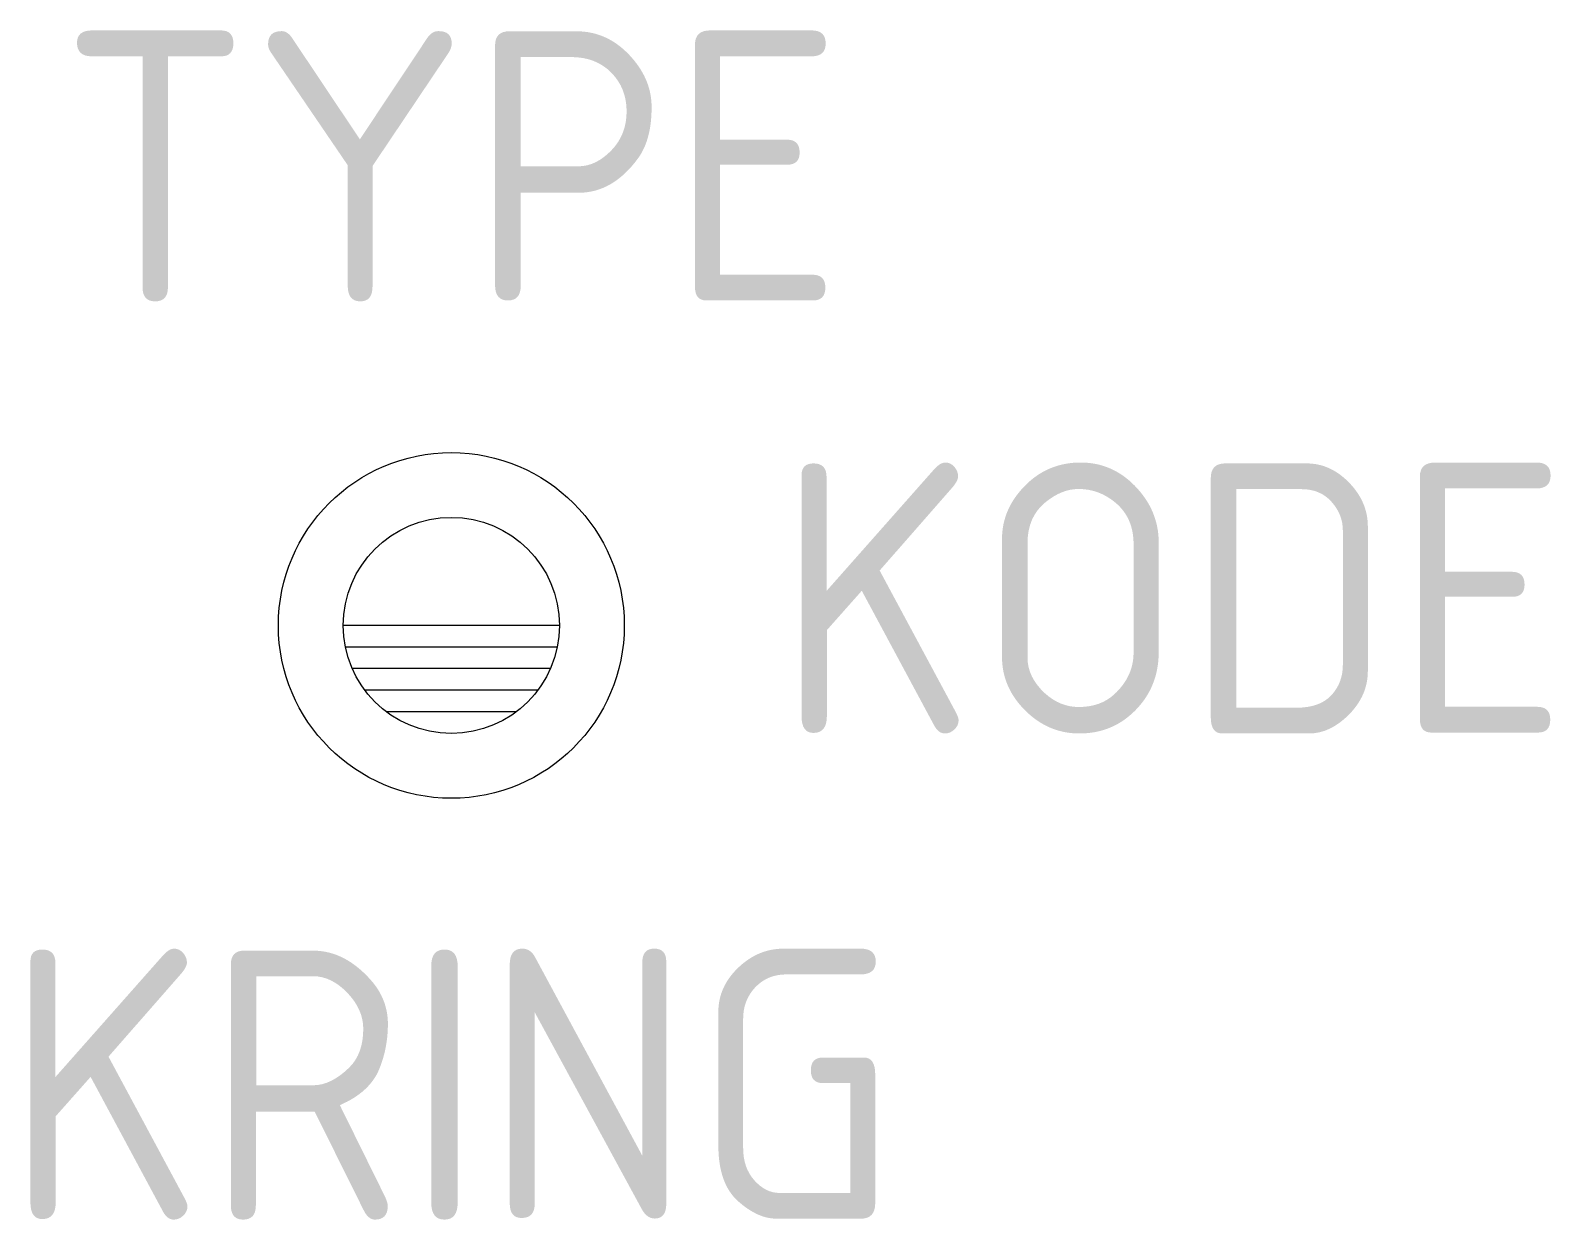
# Model space of a CAD drawing. Extents: x -3.9 to 10.2, y -5.5 to 5.5.
import ezdxf
from ezdxf.enums import TextEntityAlignment as Align

# ---------------------------------------------------------------- set-up
doc = ezdxf.new("R2010")
doc.units = 0
doc.layers.get('0').update_dxf_attribs({"linetype": 'CONTINUOUS'})
doc.styles.get("Standard").update_dxf_attribs({"font": 'iso8.shx'})

msp = doc.modelspace()

# ---------------------------------------------------------------- linework, layer by layer
for p, q in [((0.998, 0), (-0.998, 0)), ((0.978, -0.2), (-0.978, -0.2)), ((0.915, -0.4), (-0.915, -0.4)), ((0.798, -0.6), (-0.798, -0.6)), ((0.597, -0.8), (-0.597, -0.8))]:
    msp.add_line(p, q)
for radius in [1.6, 1]:
    msp.add_circle((0, 0), radius)

# ---------------------------------------------------------------- texts
for tag, p in [('TYPE', (0, 3)), ('KRING', (0, -5.5))]:
    msp.add_attdef(tag, text='XXX', height=2.5).set_placement(p, align=Align.CENTER)
msp.add_attdef('KODE', (3, -1), 'XXX', height=2.5)

doc.saveas('drawing.dxf')
